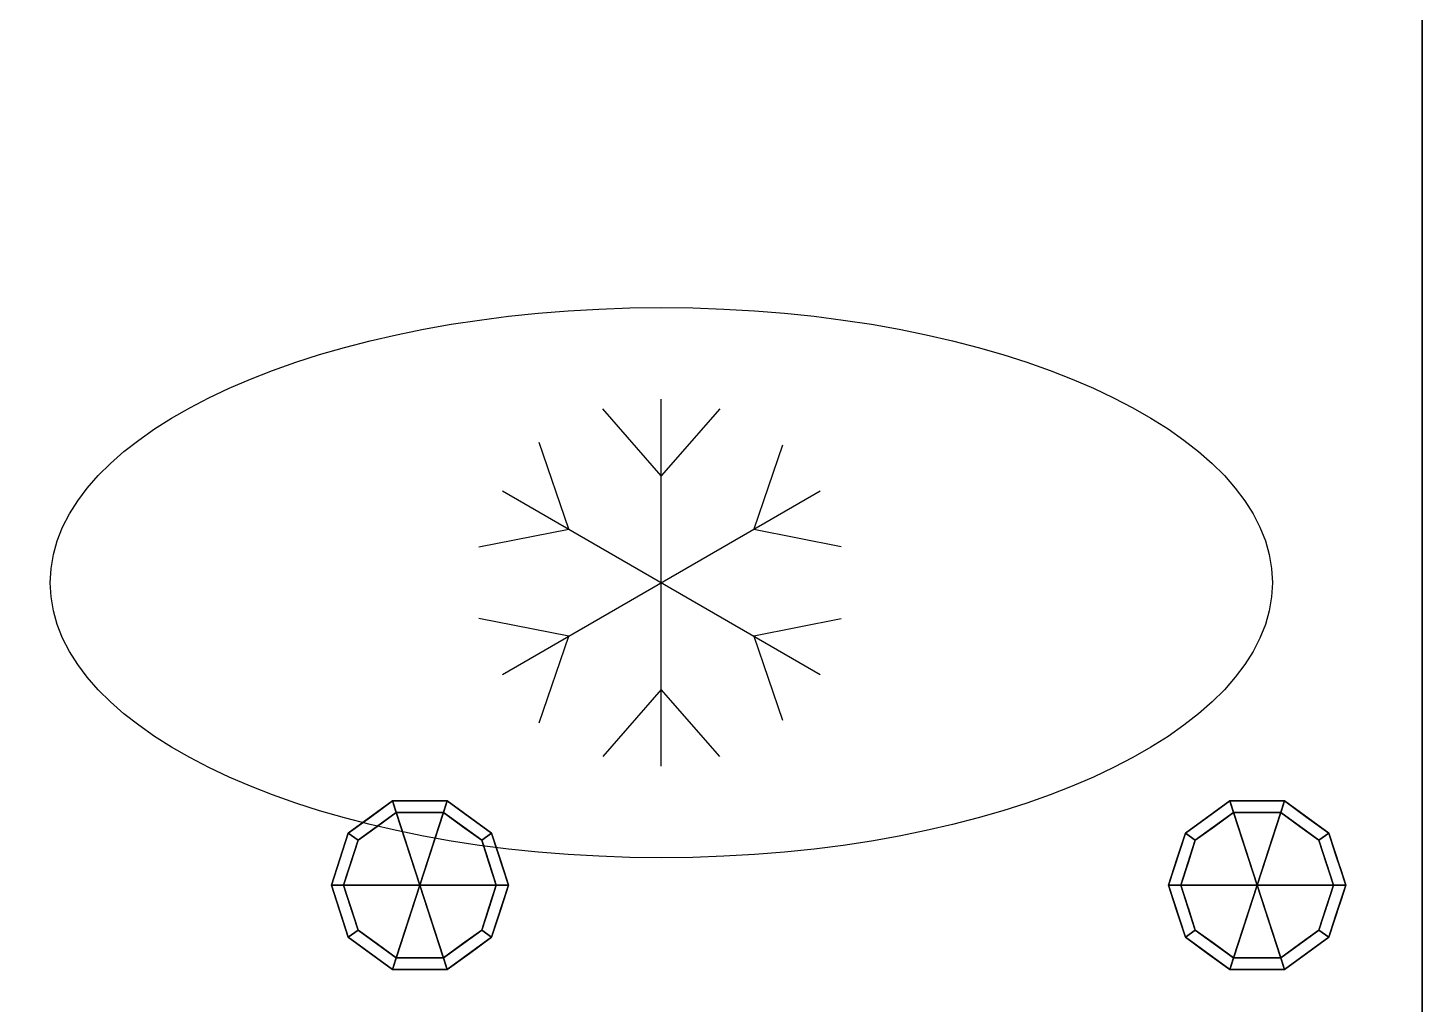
# Model space of a CAD drawing. Extents: x -1 to 1613, y -1132 to 1.
# Drawn here: x 1142.7 to 1599, y -637.9 to -318.5 of the extents above; entities that cross this region are included whole.
import ezdxf

# ---------------------------------------------------------------- set-up
doc = ezdxf.new("R2010")
doc.units = 0
doc.linetypes.add('NASCOSTA', pattern=[9.525, 6.35, -3.175])
for name, color, linetype in [('IQ_200_2D', 1, 'Continuous'), ('IQ_200_3D', 1, 'Continuous'), ('IQ_204_2D', 7, 'Continuous')]:
    doc.layers.add(name, color=color, linetype=linetype)

# ---------------------------------------------------------------- blocks, each defined once
blk = doc.blocks.new('01_Refrigerator - 01_Refrigerator-60184-Livello rif_')
at = {"layer": 'IQ_204_2D'}
for p, q in [((0, -60), (0, 60)), ((0, 35), (-19.12, 56.87)), ((19.12, 56.87), (0, 35)), ((-30.31, 17.5), (-40, 45.88)), ((39.7, 44.99), (30.31, 17.5)), ((-51.96, 30), (51.96, -30)), ((-51.96, -30), (51.96, 30)), ((-59.74, 11.7), (-30.31, 17.5)), ((30.31, 17.5), (58.81, 11.88)), ((-30.31, -17.5), (-59.74, -11.7)), ((58.81, -11.88), (30.31, -17.5)), ((-40, -45.88), (-30.31, -17.5)), ((30.31, -17.5), (39.7, -44.99)), ((0, -35), (-19.12, -56.87)), ((19.12, -56.87), (0, -35))]:
    blk.add_line(p, q, dxfattribs=at)
blk.add_ellipse((0, 0), major_axis=(200, 0), ratio=0.45, dxfattribs=at)

msp = doc.modelspace()

# ---------------------------------------------------------------- linework, layer by layer
at = {"layer": 'IQ_200_2D', "color": 7, "linetype": 'NASCOSTA', "ltscale": 10}
msp.add_line((1599, 0), (1599, -698), dxfattribs=at)

# ---------------------------------------------------------------- block references
at = {"layer": 'IQ_204_2D'}
msp.add_blockref('01_Refrigerator - 01_Refrigerator-60184-Livello rif_', (1350, -500), dxfattribs=at)

# ---------------------------------------------------------------- meshes
at = {"layer": 'IQ_200_3D'}
mesh = msp.add_polyface(dxfattribs=at)
corners = [(1, 0, 650), (1, -653, 650), (1599, -653, 650), (1599, 0, 650)]
mesh.append_faces([[corners[k] for k in face] for face in [(0, 1, 2, 3)]])
mesh = msp.add_polyface(dxfattribs=at)
corners = [(1599, -653, 200), (1, -653, 200), (1, 0, 200), (1599, 0, 200)]
mesh.append_faces([[corners[k] for k in face] for face in [(0, 1, 2, 3)]])
mesh = msp.add_polyface(dxfattribs=at)
corners = [(1599, -653, 650), (1599, -653, 200), (1599, 0, 200), (1599, 0, 650)]
mesh.append_faces([[corners[k] for k in face] for face in [(0, 1, 2, 3)]])
mesh = msp.add_polyface(dxfattribs=at)
corners = [(1271, -599, 200), (1300, -599, 200), (1294.46, -581.95, 200), (1279.96, -571.42, 200), (1262.04, -571.42, 200), (1247.54, -581.95, 200), (1242, -599, 200)]
mesh.append_faces([[corners[k] for k in face] for face in [(2, 3, 0, 1)]], dxfattribs={"vtx1": -1})
mesh.append_faces([[corners[k] for k in face] for face in [(3, 4, 0)]], dxfattribs={"vtx1": -1, "vtx2": -1})
mesh.append_faces([[corners[k] for k in face] for face in [(5, 6, 0, 4)]], dxfattribs={"vtx2": -1})
mesh = msp.add_polyface(dxfattribs=at)
corners = [(1300, -599, 200), (1300, -599, 25), (1294.46, -581.95, 25), (1279.96, -571.42, 25), (1262.04, -571.42, 25), (1247.54, -581.95, 25), (1242, -599, 25), (1242, -599, 200), (1247.54, -581.95, 200), (1262.04, -571.42, 200), (1279.96, -571.42, 200), (1294.46, -581.95, 200), (1254.79, -576.69, 200), (1254.79, -576.69, 25), (1244.77, -590.48, 200), (1244.77, -590.48, 25), (1271, -571.42, 200), (1271, -571.42, 25), (1287.21, -576.69, 25), (1287.21, -576.69, 200), (1296.69, -588.82, 25), (1297.23, -590.48, 200), (1298.35, -593.91, 25)]
mesh.append_faces([[corners[k] for k in face] for face in [(0, 22, 21), (2, 11, 20), (21, 20, 11)]], dxfattribs={"vtx0": -1, "vtx1": -1})
mesh.append_faces([[corners[k] for k in face] for face in [(13, 12, 9, 4), (8, 5, 15, 14), (5, 8, 12, 13), (10, 3, 17, 16), (3, 10, 19, 18), (18, 19, 11, 2), (4, 9, 16, 17)]], dxfattribs={"vtx0": -1, "vtx2": -1})
mesh.append_faces([[corners[k] for k in face] for face in [(22, 20, 21)]], dxfattribs={"vtx1": -1, "vtx2": -1})
mesh.append_faces([[corners[k] for k in face] for face in [(0, 1, 22)]], dxfattribs={"vtx2": -1})
mesh.append_faces([[corners[k] for k in face] for face in [(15, 6, 7, 14)]], dxfattribs={"vtx3": -1})
mesh = msp.add_polyface(dxfattribs=at)
corners = [(1300, -599, 25), (1296, -599, 25), (1291.23, -584.31, 25), (1278.73, -575.22, 25), (1263.27, -575.22, 25), (1250.77, -584.31, 25), (1246, -599, 25), (1242, -599, 25), (1247.54, -581.95, 25), (1262.04, -571.42, 25), (1279.96, -571.42, 25), (1294.46, -581.95, 25)]
mesh.append_faces([[corners[k] for k in face] for face in [(8, 5, 6, 7)]], dxfattribs={"vtx0": -1})
mesh.append_faces([[corners[k] for k in face] for face in [(10, 3, 4, 9), (9, 4, 5, 8)]], dxfattribs={"vtx0": -1, "vtx2": -1})
mesh.append_faces([[corners[k] for k in face] for face in [(10, 11, 2, 3)]], dxfattribs={"vtx1": -1, "vtx3": -1})
mesh.append_faces([[corners[k] for k in face] for face in [(11, 0, 1, 2)]], dxfattribs={"vtx3": -1})
mesh = msp.add_polyface(dxfattribs=at)
corners = [(1545, -599, 200), (1574, -599, 200), (1568.46, -581.95, 200), (1553.96, -571.42, 200), (1536.04, -571.42, 200), (1521.54, -581.95, 200), (1516, -599, 200)]
mesh.append_faces([[corners[k] for k in face] for face in [(2, 3, 0, 1)]], dxfattribs={"vtx1": -1})
mesh.append_faces([[corners[k] for k in face] for face in [(3, 4, 0)]], dxfattribs={"vtx1": -1, "vtx2": -1})
mesh.append_faces([[corners[k] for k in face] for face in [(5, 6, 0, 4)]], dxfattribs={"vtx2": -1})
mesh = msp.add_polyface(dxfattribs=at)
corners = [(1574, -599, 200), (1574, -599, 25), (1568.46, -581.95, 25), (1553.96, -571.42, 25), (1536.04, -571.42, 25), (1521.54, -581.95, 25), (1516, -599, 25), (1516, -599, 200), (1521.54, -581.95, 200), (1536.04, -571.42, 200), (1553.96, -571.42, 200), (1568.46, -581.95, 200), (1528.79, -576.69, 200), (1528.79, -576.69, 25), (1518.77, -590.48, 200), (1518.77, -590.48, 25), (1545, -571.42, 200), (1545, -571.42, 25), (1561.21, -576.69, 25), (1561.21, -576.69, 200), (1570.69, -588.82, 25), (1571.23, -590.48, 200), (1572.35, -593.91, 25)]
mesh.append_faces([[corners[k] for k in face] for face in [(0, 22, 21), (2, 11, 20), (21, 20, 11)]], dxfattribs={"vtx0": -1, "vtx1": -1})
mesh.append_faces([[corners[k] for k in face] for face in [(13, 12, 9, 4), (8, 5, 15, 14), (5, 8, 12, 13), (10, 3, 17, 16), (3, 10, 19, 18), (18, 19, 11, 2), (4, 9, 16, 17)]], dxfattribs={"vtx0": -1, "vtx2": -1})
mesh.append_faces([[corners[k] for k in face] for face in [(22, 20, 21)]], dxfattribs={"vtx1": -1, "vtx2": -1})
mesh.append_faces([[corners[k] for k in face] for face in [(0, 1, 22)]], dxfattribs={"vtx2": -1})
mesh.append_faces([[corners[k] for k in face] for face in [(15, 6, 7, 14)]], dxfattribs={"vtx3": -1})
mesh = msp.add_polyface(dxfattribs=at)
corners = [(1574, -599, 25), (1570, -599, 25), (1565.23, -584.31, 25), (1552.73, -575.22, 25), (1537.27, -575.22, 25), (1524.77, -584.31, 25), (1520, -599, 25), (1516, -599, 25), (1521.54, -581.95, 25), (1536.04, -571.42, 25), (1553.96, -571.42, 25), (1568.46, -581.95, 25)]
mesh.append_faces([[corners[k] for k in face] for face in [(8, 5, 6, 7)]], dxfattribs={"vtx0": -1})
mesh.append_faces([[corners[k] for k in face] for face in [(10, 3, 4, 9), (9, 4, 5, 8)]], dxfattribs={"vtx0": -1, "vtx2": -1})
mesh.append_faces([[corners[k] for k in face] for face in [(10, 11, 2, 3)]], dxfattribs={"vtx1": -1, "vtx3": -1})
mesh.append_faces([[corners[k] for k in face] for face in [(11, 0, 1, 2)]], dxfattribs={"vtx3": -1})
mesh = msp.add_polyface(dxfattribs=at)
corners = [(1296, -599, 25), (1296, -599, 0), (1291.23, -584.31, 0), (1278.73, -575.22, 0), (1263.27, -575.22, 0), (1250.77, -584.31, 0), (1246, -599, 0), (1246, -599, 25), (1250.77, -584.31, 25), (1263.27, -575.22, 25), (1278.73, -575.22, 25), (1291.23, -584.31, 25), (1257.02, -579.76, 0), (1257.02, -579.76, 25), (1248.39, -591.65, 25), (1248.39, -591.65, 0), (1271, -575.22, 25), (1271, -575.22, 0), (1293.68, -591.87, 0), (1293.61, -591.65, 25), (1284.98, -579.76, 0), (1284.98, -579.76, 25)]
mesh.append_faces([[corners[k] for k in face] for face in [(3, 10, 21, 20), (20, 21, 11, 2)]], dxfattribs={"vtx0": -1, "vtx2": -1})
mesh.append_faces([[corners[k] for k in face] for face in [(7, 14, 15, 6)]], dxfattribs={"vtx1": -1})
mesh.append_faces([[corners[k] for k in face] for face in [(18, 2, 19), (11, 19, 2), (19, 0, 18)]], dxfattribs={"vtx1": -1, "vtx2": -1})
mesh.append_faces([[corners[k] for k in face] for face in [(14, 8, 5, 15), (16, 10, 3, 17), (13, 9, 4, 12), (8, 13, 12, 5), (9, 16, 17, 4)]], dxfattribs={"vtx1": -1, "vtx3": -1})
mesh.append_faces([[corners[k] for k in face] for face in [(0, 1, 18)]], dxfattribs={"vtx2": -1})
mesh = msp.add_polyface(dxfattribs=at)
corners = [(1296, -599, 0), (1271, -599, 0), (1246, -599, 0), (1250.77, -584.31, 0), (1263.27, -575.22, 0), (1278.73, -575.22, 0), (1291.23, -584.31, 0)]
mesh.append_faces([[corners[k] for k in face] for face in [(1, 5, 6, 0)]], dxfattribs={"vtx0": -1})
mesh.append_faces([[corners[k] for k in face] for face in [(1, 4, 5)]], dxfattribs={"vtx0": -1, "vtx2": -1})
mesh.append_faces([[corners[k] for k in face] for face in [(1, 2, 3, 4)]], dxfattribs={"vtx3": -1})
mesh = msp.add_polyface(dxfattribs=at)
corners = [(1570, -599, 25), (1570, -599, 0), (1565.23, -584.31, 0), (1552.73, -575.22, 0), (1537.27, -575.22, 0), (1524.77, -584.31, 0), (1520, -599, 0), (1520, -599, 25), (1524.77, -584.31, 25), (1537.27, -575.22, 25), (1552.73, -575.22, 25), (1565.23, -584.31, 25), (1531.02, -579.76, 0), (1531.02, -579.76, 25), (1522.39, -591.65, 25), (1522.39, -591.65, 0), (1545, -575.22, 25), (1545, -575.22, 0), (1567.68, -591.87, 0), (1567.61, -591.65, 25), (1558.98, -579.76, 0), (1558.98, -579.76, 25)]
mesh.append_faces([[corners[k] for k in face] for face in [(3, 10, 21, 20), (20, 21, 11, 2)]], dxfattribs={"vtx0": -1, "vtx2": -1})
mesh.append_faces([[corners[k] for k in face] for face in [(7, 14, 15, 6)]], dxfattribs={"vtx1": -1})
mesh.append_faces([[corners[k] for k in face] for face in [(18, 2, 19), (11, 19, 2), (19, 0, 18)]], dxfattribs={"vtx1": -1, "vtx2": -1})
mesh.append_faces([[corners[k] for k in face] for face in [(14, 8, 5, 15), (16, 10, 3, 17), (13, 9, 4, 12), (8, 13, 12, 5), (9, 16, 17, 4)]], dxfattribs={"vtx1": -1, "vtx3": -1})
mesh.append_faces([[corners[k] for k in face] for face in [(0, 1, 18)]], dxfattribs={"vtx2": -1})
mesh = msp.add_polyface(dxfattribs=at)
corners = [(1570, -599, 0), (1545, -599, 0), (1520, -599, 0), (1524.77, -584.31, 0), (1537.27, -575.22, 0), (1552.73, -575.22, 0), (1565.23, -584.31, 0)]
mesh.append_faces([[corners[k] for k in face] for face in [(1, 5, 6, 0)]], dxfattribs={"vtx0": -1})
mesh.append_faces([[corners[k] for k in face] for face in [(1, 4, 5)]], dxfattribs={"vtx0": -1, "vtx2": -1})
mesh.append_faces([[corners[k] for k in face] for face in [(1, 2, 3, 4)]], dxfattribs={"vtx3": -1})
mesh = msp.add_polyface(dxfattribs=at)
corners = [(1271, -599, 200), (1242, -599, 200), (1247.54, -616.05, 200), (1262.04, -626.58, 200), (1279.96, -626.58, 200), (1294.46, -616.05, 200), (1300, -599, 200)]
mesh.append_faces([[corners[k] for k in face] for face in [(4, 0, 3)]], dxfattribs={"vtx0": -1, "vtx1": -1})
mesh.append_faces([[corners[k] for k in face] for face in [(2, 3, 0, 1)]], dxfattribs={"vtx1": -1})
mesh.append_faces([[corners[k] for k in face] for face in [(5, 6, 0, 4)]], dxfattribs={"vtx2": -1})
mesh = msp.add_polyface(dxfattribs=at)
corners = [(1242, -599, 200), (1242, -599, 25), (1247.54, -616.05, 25), (1262.04, -626.58, 25), (1279.96, -626.58, 25), (1294.46, -616.05, 25), (1300, -599, 25), (1300, -599, 200), (1294.46, -616.05, 200), (1279.96, -626.58, 200), (1262.04, -626.58, 200), (1247.54, -616.05, 200), (1296.69, -609.18, 200), (1297.23, -607.52, 25), (1287.21, -621.31, 25), (1287.21, -621.31, 200), (1271, -626.58, 200), (1271, -626.58, 25), (1254.79, -621.31, 25), (1254.79, -621.31, 200), (1245.31, -609.18, 25), (1244.77, -607.52, 200), (1298.35, -604.09, 200), (1243.65, -604.09, 25)]
mesh.append_faces([[corners[k] for k in face] for face in [(13, 12, 5), (0, 23, 21), (21, 20, 11), (2, 11, 20)]], dxfattribs={"vtx0": -1, "vtx1": -1})
mesh.append_faces([[corners[k] for k in face] for face in [(5, 8, 15, 14), (14, 15, 9, 4), (22, 13, 6), (10, 3, 17, 16), (3, 10, 19, 18), (11, 2, 18, 19), (4, 9, 16, 17)]], dxfattribs={"vtx0": -1, "vtx2": -1})
mesh.append_faces([[corners[k] for k in face] for face in [(22, 12, 13), (12, 8, 5), (23, 20, 21)]], dxfattribs={"vtx1": -1, "vtx2": -1})
mesh.append_faces([[corners[k] for k in face] for face in [(6, 7, 22), (0, 1, 23)]], dxfattribs={"vtx2": -1})
mesh = msp.add_polyface(dxfattribs=at)
corners = [(1242, -599, 25), (1246, -599, 25), (1250.77, -613.69, 25), (1263.27, -622.78, 25), (1278.73, -622.78, 25), (1291.23, -613.69, 25), (1296, -599, 25), (1300, -599, 25), (1294.46, -616.05, 25), (1279.96, -626.58, 25), (1262.04, -626.58, 25), (1247.54, -616.05, 25)]
mesh.append_faces([[corners[k] for k in face] for face in [(5, 8, 9, 4)]], dxfattribs={"vtx0": -1, "vtx2": -1})
mesh.append_faces([[corners[k] for k in face] for face in [(1, 2, 11, 0)]], dxfattribs={"vtx1": -1})
mesh.append_faces([[corners[k] for k in face] for face in [(3, 4, 9, 10), (2, 3, 10, 11)]], dxfattribs={"vtx1": -1, "vtx3": -1})
mesh.append_faces([[corners[k] for k in face] for face in [(6, 7, 8, 5)]], dxfattribs={"vtx2": -1})
mesh = msp.add_polyface(dxfattribs=at)
corners = [(1246, -599, 25), (1246, -599, 0), (1250.77, -613.69, 0), (1263.27, -622.78, 0), (1278.73, -622.78, 0), (1291.23, -613.69, 0), (1296, -599, 0), (1296, -599, 25), (1291.23, -613.69, 25), (1278.73, -622.78, 25), (1263.27, -622.78, 25), (1250.77, -613.69, 25), (1293.68, -606.13, 0), (1293.61, -606.35, 25), (1284.98, -618.24, 25), (1284.98, -618.24, 0), (1271, -622.78, 25), (1271, -622.78, 0), (1248.32, -606.13, 0), (1248.39, -606.35, 25), (1257.02, -618.24, 25), (1257.02, -618.24, 0)]
mesh.append_faces([[corners[k] for k in face] for face in [(12, 13, 5)]], dxfattribs={"vtx0": -1, "vtx1": -1})
mesh.append_faces([[corners[k] for k in face] for face in [(5, 13, 8)]], dxfattribs={"vtx0": -1, "vtx2": -1})
mesh.append_faces([[corners[k] for k in face] for face in [(7, 13, 12), (18, 2, 19), (11, 19, 2), (19, 0, 18)]], dxfattribs={"vtx1": -1, "vtx2": -1})
mesh.append_faces([[corners[k] for k in face] for face in [(9, 16, 17, 4), (8, 14, 15, 5), (4, 15, 14, 9), (16, 10, 3, 17), (2, 21, 20, 11), (21, 3, 10, 20)]], dxfattribs={"vtx1": -1, "vtx3": -1})
mesh.append_faces([[corners[k] for k in face] for face in [(12, 6, 7), (0, 1, 18)]], dxfattribs={"vtx2": -1})
mesh = msp.add_polyface(dxfattribs=at)
corners = [(1246, -599, 0), (1271, -599, 0), (1296, -599, 0), (1291.23, -613.69, 0), (1278.73, -622.78, 0), (1263.27, -622.78, 0), (1250.77, -613.69, 0)]
mesh.append_faces([[corners[k] for k in face] for face in [(1, 5, 6, 0)]], dxfattribs={"vtx0": -1})
mesh.append_faces([[corners[k] for k in face] for face in [(5, 1, 4)]], dxfattribs={"vtx0": -1, "vtx1": -1})
mesh.append_faces([[corners[k] for k in face] for face in [(1, 2, 3, 4)]], dxfattribs={"vtx3": -1})
mesh = msp.add_polyface(dxfattribs=at)
corners = [(1545, -599, 200), (1516, -599, 200), (1521.54, -616.05, 200), (1536.04, -626.58, 200), (1553.96, -626.58, 200), (1568.46, -616.05, 200), (1574, -599, 200)]
mesh.append_faces([[corners[k] for k in face] for face in [(4, 0, 3)]], dxfattribs={"vtx0": -1, "vtx1": -1})
mesh.append_faces([[corners[k] for k in face] for face in [(2, 3, 0, 1)]], dxfattribs={"vtx1": -1})
mesh.append_faces([[corners[k] for k in face] for face in [(5, 6, 0, 4)]], dxfattribs={"vtx2": -1})
mesh = msp.add_polyface(dxfattribs=at)
corners = [(1516, -599, 200), (1516, -599, 25), (1521.54, -616.05, 25), (1536.04, -626.58, 25), (1553.96, -626.58, 25), (1568.46, -616.05, 25), (1574, -599, 25), (1574, -599, 200), (1568.46, -616.05, 200), (1553.96, -626.58, 200), (1536.04, -626.58, 200), (1521.54, -616.05, 200), (1570.69, -609.18, 200), (1571.23, -607.52, 25), (1561.21, -621.31, 25), (1561.21, -621.31, 200), (1545, -626.58, 200), (1545, -626.58, 25), (1528.79, -621.31, 25), (1528.79, -621.31, 200), (1519.31, -609.18, 25), (1518.77, -607.52, 200), (1572.35, -604.09, 200), (1517.65, -604.09, 25)]
mesh.append_faces([[corners[k] for k in face] for face in [(13, 12, 5), (0, 23, 21), (21, 20, 11), (2, 11, 20)]], dxfattribs={"vtx0": -1, "vtx1": -1})
mesh.append_faces([[corners[k] for k in face] for face in [(5, 8, 15, 14), (14, 15, 9, 4), (22, 13, 6), (10, 3, 17, 16), (3, 10, 19, 18), (11, 2, 18, 19), (4, 9, 16, 17)]], dxfattribs={"vtx0": -1, "vtx2": -1})
mesh.append_faces([[corners[k] for k in face] for face in [(22, 12, 13), (12, 8, 5), (23, 20, 21)]], dxfattribs={"vtx1": -1, "vtx2": -1})
mesh.append_faces([[corners[k] for k in face] for face in [(6, 7, 22), (0, 1, 23)]], dxfattribs={"vtx2": -1})
mesh = msp.add_polyface(dxfattribs=at)
corners = [(1516, -599, 25), (1520, -599, 25), (1524.77, -613.69, 25), (1537.27, -622.78, 25), (1552.73, -622.78, 25), (1565.23, -613.69, 25), (1570, -599, 25), (1574, -599, 25), (1568.46, -616.05, 25), (1553.96, -626.58, 25), (1536.04, -626.58, 25), (1521.54, -616.05, 25)]
mesh.append_faces([[corners[k] for k in face] for face in [(5, 8, 9, 4)]], dxfattribs={"vtx0": -1, "vtx2": -1})
mesh.append_faces([[corners[k] for k in face] for face in [(1, 2, 11, 0)]], dxfattribs={"vtx1": -1})
mesh.append_faces([[corners[k] for k in face] for face in [(3, 4, 9, 10), (2, 3, 10, 11)]], dxfattribs={"vtx1": -1, "vtx3": -1})
mesh.append_faces([[corners[k] for k in face] for face in [(6, 7, 8, 5)]], dxfattribs={"vtx2": -1})
mesh = msp.add_polyface(dxfattribs=at)
corners = [(1520, -599, 25), (1520, -599, 0), (1524.77, -613.69, 0), (1537.27, -622.78, 0), (1552.73, -622.78, 0), (1565.23, -613.69, 0), (1570, -599, 0), (1570, -599, 25), (1565.23, -613.69, 25), (1552.73, -622.78, 25), (1537.27, -622.78, 25), (1524.77, -613.69, 25), (1567.68, -606.13, 0), (1567.61, -606.35, 25), (1558.98, -618.24, 25), (1558.98, -618.24, 0), (1545, -622.78, 25), (1545, -622.78, 0), (1522.32, -606.13, 0), (1522.39, -606.35, 25), (1531.02, -618.24, 25), (1531.02, -618.24, 0)]
mesh.append_faces([[corners[k] for k in face] for face in [(12, 13, 5)]], dxfattribs={"vtx0": -1, "vtx1": -1})
mesh.append_faces([[corners[k] for k in face] for face in [(5, 13, 8)]], dxfattribs={"vtx0": -1, "vtx2": -1})
mesh.append_faces([[corners[k] for k in face] for face in [(7, 13, 12), (18, 2, 19), (11, 19, 2), (19, 0, 18)]], dxfattribs={"vtx1": -1, "vtx2": -1})
mesh.append_faces([[corners[k] for k in face] for face in [(9, 16, 17, 4), (8, 14, 15, 5), (4, 15, 14, 9), (16, 10, 3, 17), (2, 21, 20, 11), (21, 3, 10, 20)]], dxfattribs={"vtx1": -1, "vtx3": -1})
mesh.append_faces([[corners[k] for k in face] for face in [(12, 6, 7), (0, 1, 18)]], dxfattribs={"vtx2": -1})
mesh = msp.add_polyface(dxfattribs=at)
corners = [(1520, -599, 0), (1545, -599, 0), (1570, -599, 0), (1565.23, -613.69, 0), (1552.73, -622.78, 0), (1537.27, -622.78, 0), (1524.77, -613.69, 0)]
mesh.append_faces([[corners[k] for k in face] for face in [(1, 5, 6, 0)]], dxfattribs={"vtx0": -1})
mesh.append_faces([[corners[k] for k in face] for face in [(5, 1, 4)]], dxfattribs={"vtx0": -1, "vtx1": -1})
mesh.append_faces([[corners[k] for k in face] for face in [(1, 2, 3, 4)]], dxfattribs={"vtx3": -1})

doc.saveas('drawing.dxf')
